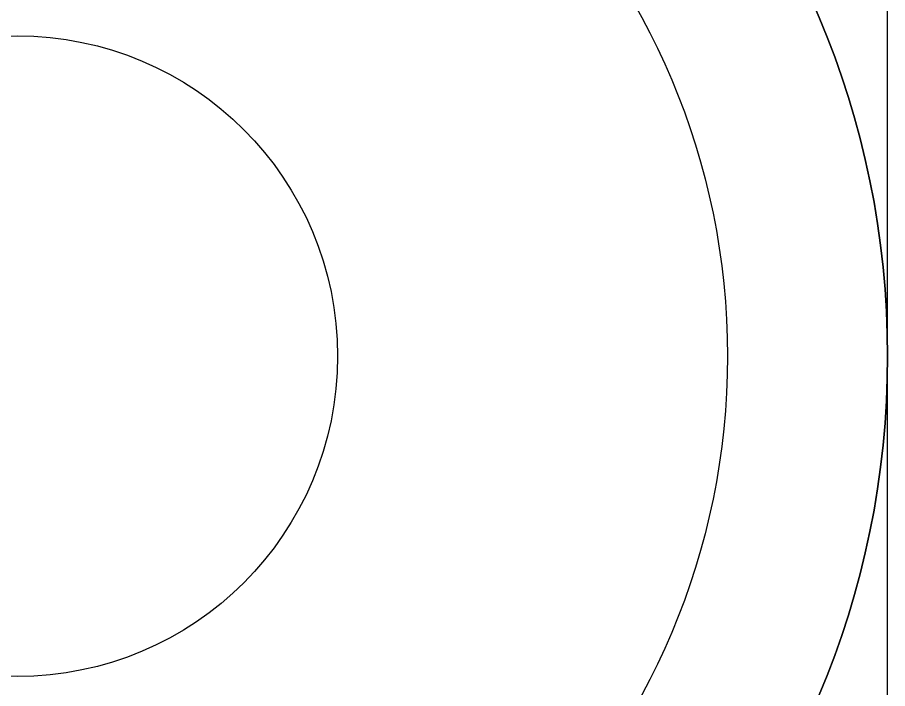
# Model space of a CAD drawing. Header units: millimetres. Extents: x -12.5 to 12.5, y -12.5 to 14.
# Drawn here: x 0 to 12.5, y -4.77 to 4.86 of the extents above; entities that cross this region are included whole.
import ezdxf

# ---------------------------------------------------------------- set-up
doc = ezdxf.new("R2010")
doc.units = ezdxf.units.MM
doc.layers.add('Body', color=7, linetype='CONTINUOUS')

msp = doc.modelspace()

# ---------------------------------------------------------------- linework, layer by layer
at = {"layer": 'Body'}
for p, q in [((12.5, -12.5, 40.7), (12.5, 12.5, 40.7)), ((12.5, 0), (12.5, 12.5)), ((12.5, -12.5, 40.7), (12.5, 12.5, 40.7)), ((12.5, 0), (12.5, 12.5)), ((4.6, 0, 40.7), (4.6, 0, 27)), ((4.6, 0, 40.7), (4.6, 0, 27)), ((10.2, 0), (10.2, 0, 16.1)), ((10.2, 0), (10.2, 0, 16.1)), ((10.2, 0), (10.2, 0, -32)), ((10.2, 0), (10.2, 0, -32)), ((12.5, -12.5), (12.5, 0)), ((12.5, -12.5), (12.5, 0)), ((12.5, 0), (12.5, 0, -32)), ((12.5, 0), (12.5, 0, -32))]:
    msp.add_line(p, q, dxfattribs=at)
for radius in [12.5, 12.5, 10.2, 10.2, 10.2, 10.2, 10.2, 10.2, 4.6, 4.6, 4.6, 4.6]:
    msp.add_circle((0, 0), radius, dxfattribs=at)
for start, end in [(90, -180), (90, -180), (0, 90), (0, 90), (-90, 0), (-90, 0)]:
    msp.add_arc((0, 0), 12.5, start, end, dxfattribs=at)

doc.saveas('drawing.dxf')
